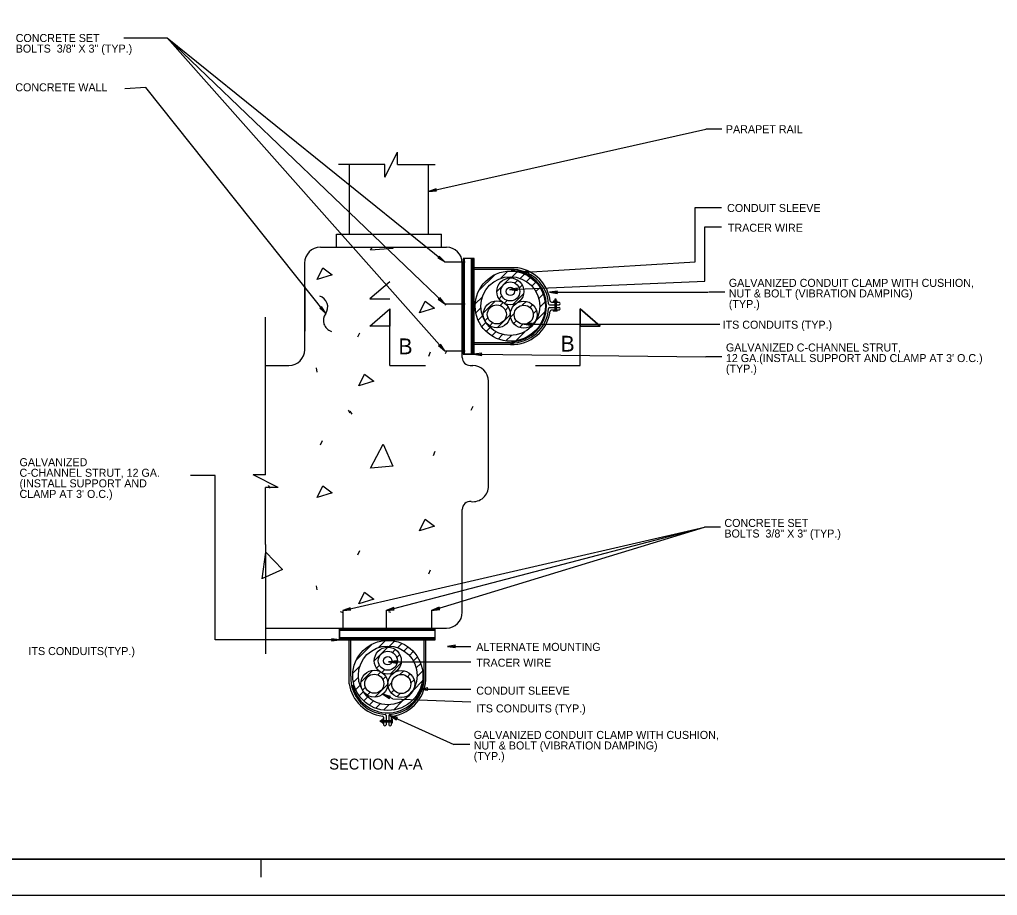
# Model space of a CAD drawing. Extents: x 507044 to 508092, y 495206 to 495866.
# Drawn here: x 507454.9 to 507857.9, y 495206 to 495567 of the extents above; entities that cross this region are included whole.
import ezdxf

# ---------------------------------------------------------------- set-up
doc = ezdxf.new("R2010")
doc.units = 0
doc.layers.add('1', color=7, linetype='Continuous')
doc.layers.add('41', color=7, linetype='Continuous')

msp = doc.modelspace()

# ---------------------------------------------------------------- linework, layer by layer
at = {"layer": '1'}
for p, q in [((507497.86, 495559.49), (507515.75, 495559.49)), ((507630.14, 495449.81), (507515.75, 495559.49)), ((507630.14, 495430.47), (507515.75, 495559.49)), ((507515.75, 495559.49), (507630.14, 495467.12)), ((507506.88, 495538.98), (507498.29, 495538.53)), ((507581.05, 495445.81), (507506.88, 495538.98)), ((507623.39, 495496.14), (507737.73, 495521.81)), ((507744.33, 495521.81), (507737.73, 495521.81)), ((507605.49, 495502.04), (507610.69, 495512.43)), ((507610.69, 495507.24), (507610.69, 495512.43)), ((507605.49, 495507.24), (507586.36, 495507.24)), ((507590.91, 495478.58), (507590.91, 495507.24)), ((507605.49, 495502.04), (507605.49, 495507.24)), ((507610.69, 495507.24), (507626.17, 495507.24)), ((507623.39, 495478.58), (507623.39, 495507.24)), ((507733.33, 495467.13), (507733.33, 495489.6)), ((507733.33, 495489.6), (507744.14, 495489.6)), ((507737.31, 495459.16), (507737.31, 495481.63)), ((507737.31, 495481.63), (507744.14, 495481.63)), ((507585.5, 495478.58), (507628.8, 495478.58)), ((507585.5, 495473.17), (507585.5, 495478.58)), ((507628.8, 495473.17), (507628.8, 495478.58)), ((507578.88, 495473.17), (507630.84, 495473.17)), ((507599.5, 495471.96), (507600.14, 495473.15)), ((507608.73, 495472.73), (507599.69, 495471.96)), ((507608.54, 495473.16), (507608.73, 495472.73)), ((507572.39, 495430.95), (507572.39, 495466.68)), ((507630.14, 495467.12), (507638.49, 495467.12)), ((507630.14, 495467.12), (507638.49, 495467.12)), ((507630.14, 495467.12), (507638.49, 495467.12)), ((507637.34, 495427.71), (507637.34, 495466.68)), ((507642.12, 495468.5), (507637.72, 495468.5)), ((507637.72, 495468.5), (507637.72, 495465.81)), ((507642.12, 495468.5), (507637.72, 495468.5)), ((507637.72, 495468.5), (507637.72, 495465.81)), ((507638.23, 495429.09), (507638.23, 495468.5)), ((507641.18, 495429.09), (507641.18, 495468.5)), ((507641.7, 495429.09), (507641.7, 495468.5)), ((507661.33, 495462.73), (507733.33, 495467.13)), ((507577.58, 495459.84), (507579.89, 495464.65)), ((507579.89, 495464.65), (507583.73, 495461.77)), ((507637.34, 495449.02), (507637.34, 495464.73)), ((507642.17, 495464.67), (507641.45, 495464.67)), ((507642.17, 495464), (507641.45, 495464)), ((507660.3, 495464.67), (507642.17, 495464.67)), ((507657.16, 495464), (507642.17, 495464)), ((507653.25, 495460.41), (507656.17, 495463.33)), ((507657.85, 495461.02), (507659.92, 495463.09)), ((507583.73, 495461.77), (507577.58, 495459.84)), ((507607.45, 495458.91), (507599.22, 495451.88)), ((507644.19, 495455.34), (507650.7, 495461.85)), ((507651.57, 495454.99), (507657.11, 495460.53)), ((507656.82, 495455.75), (507737.31, 495459.16)), ((507659, 495458.43), (507660.18, 495459.61)), ((507661.17, 495460.35), (507662.95, 495462.13)), ((507663.83, 495459.02), (507665.5, 495460.68)), ((507665.99, 495457.19), (507667.63, 495458.83)), ((507572.39, 495456.96), (507572.39, 495438.57)), ((507660.84, 495456.28), (507662.07, 495457.51)), ((507667.68, 495454.89), (507669.37, 495456.58)), ((507673.32, 495454.61), (507738.73, 495454.61)), ((507745.53, 495454.61), (507738.93, 495454.61)), ((507599.22, 495451.88), (507607.45, 495451.88)), ((507619.73, 495446.1), (507622.03, 495450.91)), ((507622.03, 495450.91), (507625.88, 495448.02)), ((507642.71, 495449.87), (507645.63, 495452.79)), ((507646.06, 495446.2), (507650.87, 495451.01)), ((507652.49, 495451.91), (507653.67, 495453.09)), ((507654.59, 495450.03), (507655.82, 495451.26)), ((507658.04, 495449.49), (507662.61, 495454.05)), ((507662.08, 495449.27), (507663.66, 495450.85)), ((507668.84, 495452.06), (507670.68, 495453.9)), ((507669.25, 495448.48), (507671.46, 495450.69)), ((507674.11, 495450.54), (507677.28, 495450.54)), ((507676.43, 495451), (507674.9, 495451)), ((507675.96, 495451.73), (507675.42, 495451.73)), ((507675.42, 495451.73), (507675.42, 495451)), ((507675.42, 495451), (507675.42, 495449.42)), ((507675.66, 495451), (507675.66, 495450.54)), ((507675.96, 495451), (507675.96, 495451.73)), ((507675.96, 495451), (507675.96, 495449.42)), ((507607.45, 495424.5), (507607.45, 495447.74)), ((507625.88, 495448.02), (507619.73, 495446.1)), ((507630.14, 495449.81), (507638.49, 495449.81)), ((507630.44, 495449.32), (507630.82, 495450.19)), ((507630.44, 495449.32), (507630.82, 495450.19)), ((507637.34, 495429.09), (507637.34, 495448.57)), ((507637.34, 495429.09), (507637.34, 495448.57)), ((507642.95, 495446.12), (507645.02, 495448.18)), ((507653.01, 495449.16), (507654.23, 495450.38)), ((507655.09, 495447.25), (507656.28, 495448.44)), ((507665.2, 495448.4), (507666.35, 495449.55)), ((507666.59, 495445.8), (507667.95, 495447.16)), ((507667.66, 495442.9), (507671.39, 495446.63)), ((507673.31, 495448.37), (507677.28, 495448.37)), ((507673.34, 495449.42), (507677.27, 495449.42)), ((507677.27, 495447.26), (507674.04, 495447.26)), ((507676.43, 495446.8), (507674.9, 495446.8)), ((507675.42, 495449.42), (507675.42, 495448.37)), ((507675.42, 495448.37), (507675.42, 495447.26)), ((507675.66, 495447.26), (507675.66, 495446.79)), ((507675.96, 495449.42), (507675.96, 495448.37)), ((507675.96, 495448.37), (507675.96, 495447.26)), ((507685.93, 495424.5), (507685.93, 495447.74)), ((507685.93, 495447.74), (507694.16, 495440.7)), ((507556.3, 495424.97), (507556.3, 495444.32)), ((507643.91, 495443.09), (507645.69, 495444.87)), ((507646.69, 495442.84), (507647.91, 495444.06)), ((507651.77, 495439.95), (507657.12, 495445.3)), ((507657.21, 495444.4), (507658.79, 495445.98)), ((507658.51, 495441.71), (507659.66, 495442.86)), ((507665.22, 495440.44), (507667.63, 495442.84)), ((507645.35, 495440.54), (507647.02, 495442.21)), ((507647.21, 495438.41), (507648.85, 495440.04)), ((507648.63, 495440.79), (507649.82, 495441.98)), ((507659.41, 495434.65), (507663.14, 495438.38)), ((507660.91, 495440.12), (507662.26, 495441.47)), ((507662.82, 495441.45), (507743.41, 495441.45)), ((507694.16, 495440.7), (507685.93, 495440.7)), ((507594.31, 495436.2), (507595.08, 495437.93)), ((507649.46, 495436.67), (507651.15, 495438.36)), ((507652.14, 495435.36), (507653.98, 495437.2)), ((507655.35, 495434.58), (507657.56, 495436.79)), ((507630.14, 495430.47), (507638.49, 495430.47)), ((507630.14, 495430.47), (507638.49, 495430.47)), ((507637.72, 495429.09), (507637.72, 495431.78)), ((507637.72, 495429.09), (507637.72, 495431.78)), ((507642.17, 495433.79), (507641.45, 495433.79)), ((507642.17, 495433.13), (507641.45, 495433.13)), ((507657.16, 495433.79), (507642.17, 495433.79)), ((507658.51, 495433.13), (507642.17, 495433.13)), ((507623.53, 495428.31), (507624.3, 495430.04)), ((507630.44, 495429.39), (507630.82, 495430.26)), ((507630.44, 495429.39), (507630.82, 495430.26)), ((507642.12, 495429.09), (507637.72, 495429.09)), ((507642.12, 495429.09), (507637.72, 495429.09)), ((507642.12, 495429.09), (507737.73, 495427.97)), ((507744.33, 495427.97), (507737.73, 495427.97)), ((507556.3, 495379.31), (507556.3, 495424.97)), ((507556.3, 495424.46), (507565.89, 495424.46)), ((507577.15, 495423.48), (507577.34, 495421.76)), ((507607.45, 495424.5), (507622.16, 495424.5)), ((507640.59, 495424.46), (507641.67, 495424.46)), ((507667.53, 495424.5), (507685.93, 495424.5)), ((507594.7, 495416.01), (507597, 495420.82)), ((507597, 495420.82), (507600.85, 495417.93)), ((507600.85, 495417.93), (507594.7, 495416.01)), ((507648.16, 495374.8), (507648.16, 495417.96)), ((507641.03, 495406.01), (507641.8, 495407.74)), ((507590.27, 495406.01), (507591.04, 495404.86)), ((507591.04, 495405.57), (507591.81, 495404.42)), ((507578.93, 495391.76), (507579.7, 495393.49)), ((507599.5, 495382.15), (507604.69, 495391.95)), ((507604.69, 495391.95), (507608.73, 495382.92)), ((507625.46, 495387.34), (507626.23, 495389.07)), ((507608.73, 495382.92), (507599.69, 495382.15)), ((507535.46, 495379.09), (507525.35, 495379.09)), ((507535.46, 495311.36), (507535.46, 495379.09)), ((507556.3, 495379.31), (507551.11, 495379.31)), ((507561.5, 495374.11), (507551.11, 495379.31)), ((507561.5, 495374.11), (507556.3, 495374.11)), ((507556.3, 495350.6), (507556.3, 495374.11)), ((507557.39, 495375.03), (507558.16, 495373.88)), ((507577.58, 495370.04), (507579.89, 495374.84)), ((507579.89, 495374.84), (507583.73, 495371.96)), ((507583.73, 495371.96), (507577.58, 495370.04)), ((507637.34, 495322.7), (507637.34, 495365.11)), ((507588.06, 495323.39), (507737.11, 495357.83)), ((507606.01, 495323.39), (507737.11, 495357.83)), ((507619.73, 495356.29), (507622.03, 495361.1)), ((507625.88, 495358.21), (507619.73, 495356.29)), ((507622.03, 495361.1), (507625.88, 495358.21)), ((507624.72, 495323.39), (507737.11, 495357.83)), ((507743.71, 495357.83), (507737.11, 495357.83)), ((507737.11, 495357.83), (507737.11, 495357.83)), ((507556.3, 495350.6), (507556.3, 495305.64)), ((507554.83, 495336.52), (507556.35, 495347.5)), ((507556.35, 495347.5), (507563.24, 495340.39)), ((507594.31, 495346.39), (507595.08, 495348.12)), ((507563.24, 495340.39), (507555.01, 495336.58)), ((507623.53, 495338.5), (507624.3, 495340.24)), ((507577.15, 495333.68), (507577.34, 495331.95)), ((507594.7, 495326.2), (507597, 495331.01)), ((507597, 495331.01), (507600.85, 495328.12)), ((507600.85, 495328.12), (507594.7, 495326.2)), ((507586.99, 495323.09), (507587.85, 495322.71)), ((507586.99, 495323.09), (507587.85, 495322.71)), ((507588.06, 495323.39), (507588.06, 495315.03)), ((507588.06, 495323.39), (507588.06, 495315.03)), ((507606.01, 495323.39), (507606.01, 495315.03)), ((507606.92, 495323.09), (507607.79, 495322.71)), ((507606.92, 495323.09), (507607.79, 495322.71)), ((507624.72, 495323.39), (507624.72, 495315.03)), ((507624.72, 495323.39), (507624.72, 495315.03)), ((507556.3, 495316.2), (507630.84, 495316.2)), ((507586.68, 495316.19), (507606.17, 495316.19)), ((507586.68, 495316.19), (507606.17, 495316.19)), ((507586.68, 495311.41), (507586.68, 495315.81)), ((507586.68, 495315.81), (507589.38, 495315.81)), ((507586.68, 495311.41), (507586.68, 495315.81)), ((507586.68, 495315.81), (507589.38, 495315.81)), ((507586.68, 495315.3), (507626.1, 495315.3)), ((507606.62, 495316.19), (507626.1, 495316.19)), ((507606.62, 495316.19), (507626.1, 495316.19)), ((507626.1, 495315.81), (507623.41, 495315.81)), ((507626.1, 495315.81), (507623.41, 495315.81)), ((507626.1, 495311.41), (507626.1, 495315.81)), ((507626.1, 495311.41), (507626.1, 495315.81)), ((507586.68, 495311.36), (507535.46, 495311.36)), ((507586.68, 495312.35), (507626.1, 495312.35)), ((507586.68, 495311.83), (507626.1, 495311.83)), ((507590.72, 495311.36), (507590.72, 495312.07)), ((507590.72, 495293.23), (507590.72, 495311.36)), ((507591.39, 495311.36), (507591.39, 495312.07)), ((507591.39, 495296.37), (507591.39, 495311.36)), ((507593.71, 495303.1), (507600.23, 495309.61)), ((507602.77, 495308.17), (507605.69, 495311.09)), ((507607.38, 495308.78), (507609.44, 495310.85)), ((507610.7, 495308.11), (507612.48, 495309.89)), ((507621.6, 495311.36), (507621.6, 495312.07)), ((507621.6, 495296.37), (507621.6, 495311.36)), ((507622.27, 495311.36), (507622.27, 495312.07)), ((507622.27, 495296.37), (507622.27, 495311.36)), ((507601.09, 495302.75), (507606.63, 495308.29)), ((507608.53, 495306.19), (507609.71, 495307.37)), ((507613.36, 495306.78), (507615.02, 495308.45)), ((507615.52, 495304.95), (507617.15, 495306.59)), ((507631.21, 495308.62), (507640.87, 495308.62)), ((507607, 495302.26), (507640.87, 495302.26)), ((507607.57, 495297.25), (507612.13, 495301.82)), ((507610.36, 495304.04), (507611.59, 495305.27)), ((507617.21, 495302.65), (507618.89, 495304.34)), ((507618.37, 495299.82), (507620.21, 495301.66)), ((507592.24, 495297.63), (507595.15, 495300.55)), ((507595.58, 495293.96), (507600.39, 495298.77)), ((507602.01, 495299.68), (507603.19, 495300.86)), ((507602.53, 495296.92), (507603.75, 495298.14)), ((507604.11, 495297.79), (507605.34, 495299.02)), ((507611.61, 495297.03), (507613.19, 495298.62)), ((507618.77, 495296.24), (507620.99, 495298.45)), ((507592.48, 495293.88), (507594.54, 495295.95)), ((507604.62, 495295.02), (507605.81, 495296.21)), ((507606.74, 495292.17), (507608.32, 495293.75)), ((507614.73, 495296.17), (507615.88, 495297.32)), ((507616.12, 495293.57), (507617.47, 495294.92)), ((507617.19, 495290.66), (507620.91, 495294.39)), ((507593.43, 495290.85), (507595.21, 495292.63)), ((507594.88, 495288.3), (507596.54, 495289.97)), ((507596.21, 495290.61), (507597.43, 495291.82)), ((507598.15, 495288.55), (507599.34, 495289.74)), ((507601.3, 495287.71), (507606.65, 495293.06)), ((507608.04, 495289.47), (507609.19, 495290.62)), ((507614.75, 495288.2), (507617.15, 495290.61)), ((507619.89, 495291.08), (507640.87, 495291.08)), ((507596.73, 495286.17), (507598.37, 495287.81)), ((507598.99, 495284.43), (507600.67, 495286.12)), ((507608.77, 495287.03), (507604.62, 495288.99)), ((507608.77, 495287.03), (507640.87, 495285.86)), ((507608.94, 495282.41), (507612.66, 495286.14)), ((507610.43, 495287.88), (507611.79, 495289.23)), ((507601.66, 495283.12), (507603.5, 495284.96)), ((507604.87, 495282.34), (507607.09, 495284.55)), ((507603.66, 495277.57), (507603.66, 495278.11)), ((507603.66, 495278.11), (507604.39, 495278.11)), ((507604.39, 495277.57), (507603.66, 495277.57)), ((507604.39, 495277.1), (507604.39, 495278.63)), ((507604.39, 495278.11), (507605.97, 495278.11)), ((507604.39, 495277.87), (507604.85, 495277.87)), ((507604.39, 495277.57), (507605.97, 495277.57)), ((507604.85, 495279.42), (507604.85, 495276.25)), ((507605.97, 495280.19), (507605.97, 495276.26)), ((507605.97, 495278.11), (507607.02, 495278.11)), ((507605.97, 495277.57), (507607.02, 495277.57)), ((507607.02, 495280.22), (507607.02, 495276.25)), ((507607.02, 495278.11), (507608.14, 495278.11)), ((507607.02, 495277.57), (507608.14, 495277.57)), ((507607.45, 495280.2), (507633.81, 495268.27)), ((507608.14, 495276.26), (507608.14, 495279.49)), ((507608.14, 495277.87), (507608.6, 495277.87)), ((507608.6, 495277.1), (507608.6, 495278.63)), ((507640.41, 495268.27), (507633.81, 495268.27)), ((507099.46, 495220.98), (508089.46, 495220.98)), ((507554.46, 495213.48), (507554.46, 495220.98)), ((508092.46, 495205.98), (507044.28, 495205.98))]:
    msp.add_line(p, q, dxfattribs=at)
for points in [[(507623.39, 495496.14), (507626.72, 495496.4), (507626.27, 495496.79), (507626.51, 495497.33)], [(507623.39, 495496.14), (507626.72, 495496.4), (507626.27, 495496.79), (507626.51, 495497.33)], [(507630.14, 495467.12), (507627.87, 495469.57), (507627.84, 495468.98), (507627.27, 495468.83)], [(507630.14, 495467.12), (507627.87, 495469.57), (507627.84, 495468.98), (507627.27, 495468.83)], [(507642.17, 495468.5), (507637.72, 495468.5), (507637.72, 495429.09), (507642.17, 495429.09)], [(507661.33, 495462.73), (507664.66, 495462.46), (507664.28, 495462.91), (507664.61, 495463.4)], [(507661.33, 495462.73), (507664.66, 495462.46), (507664.28, 495462.91), (507664.61, 495463.4)], [(507656.82, 495455.75), (507660.15, 495455.42), (507659.77, 495455.88), (507660.11, 495456.36)], [(507656.82, 495455.75), (507660.15, 495455.42), (507659.77, 495455.88), (507660.11, 495456.36)], [(507673.32, 495454.61), (507676.63, 495454.14), (507676.27, 495454.61), (507676.63, 495455.09)], [(507673.32, 495454.61), (507676.63, 495454.14), (507676.27, 495454.61), (507676.63, 495455.09)], [(507630.14, 495449.81), (507628.08, 495452.44), (507628.01, 495451.85), (507627.43, 495451.76)], [(507630.14, 495449.81), (507628.08, 495452.44), (507628.01, 495451.85), (507627.43, 495451.76)], [(507581.05, 495445.81), (507579.36, 495448.7), (507579.21, 495448.12), (507578.62, 495448.11)], [(507581.05, 495445.81), (507579.36, 495448.7), (507579.21, 495448.12), (507578.62, 495448.11)], [(507599.22, 495440.7), (507607.45, 495447.74), (507607.45, 495440.7)], [(507694.16, 495440.7), (507685.93, 495447.74), (507685.93, 495440.7)], [(507662.82, 495441.45), (507666.12, 495440.98), (507665.77, 495441.45), (507666.12, 495441.92)], [(507662.82, 495441.45), (507666.12, 495440.98), (507665.77, 495441.45), (507666.12, 495441.92)], [(507630.14, 495430.47), (507628.3, 495433.25), (507628.18, 495432.67), (507627.59, 495432.63)], [(507630.14, 495430.47), (507628.3, 495433.25), (507628.18, 495432.67), (507627.59, 495432.63)], [(507642.12, 495429.09), (507645.42, 495428.57), (507645.07, 495429.05), (507645.43, 495429.52)], [(507642.12, 495429.09), (507645.42, 495428.57), (507645.07, 495429.05), (507645.43, 495429.52)], [(507588.06, 495323.39), (507591.39, 495323.67), (507590.94, 495324.05), (507591.18, 495324.59)], [(507588.06, 495323.39), (507591.39, 495323.67), (507590.94, 495324.05), (507591.18, 495324.59)], [(507606.01, 495323.39), (507609.33, 495323.77), (507608.86, 495324.14), (507609.09, 495324.68)], [(507606.01, 495323.39), (507609.33, 495323.77), (507608.86, 495324.14), (507609.09, 495324.68)], [(507624.72, 495323.39), (507628.02, 495323.9), (507627.55, 495324.25), (507627.75, 495324.81)], [(507624.72, 495323.39), (507628.02, 495323.9), (507627.55, 495324.25), (507627.75, 495324.81)], [(507624.72, 495323.39), (507628.02, 495323.9), (507627.55, 495324.25), (507627.75, 495324.81)], [(507626.1, 495311.36), (507626.1, 495315.81), (507586.68, 495315.81), (507586.68, 495311.36)], [(507586.68, 495311.36), (507583.38, 495311.83), (507583.73, 495311.36), (507583.38, 495310.89)], [(507586.68, 495311.36), (507583.38, 495311.83), (507583.73, 495311.36), (507583.38, 495310.89)], [(507631.21, 495308.62), (507634.51, 495308.14), (507634.16, 495308.62), (507634.51, 495309.09)], [(507607, 495302.26), (507610.31, 495301.79), (507609.95, 495302.26), (507610.31, 495302.73)], [(507607, 495302.26), (507610.31, 495301.79), (507609.95, 495302.26), (507610.31, 495302.73)], [(507619.89, 495291.08), (507623.2, 495290.61), (507622.84, 495291.08), (507623.2, 495291.56)], [(507619.89, 495291.08), (507623.2, 495290.61), (507622.84, 495291.08), (507623.2, 495291.56)], [(507604.62, 495288.99), (507607.41, 495287.15), (507607.29, 495287.73), (507607.81, 495288.01)], [(507604.62, 495288.99), (507607.41, 495287.15), (507607.29, 495287.73), (507607.81, 495288.01)], [(507607.45, 495280.2), (507610.27, 495278.41), (507610.14, 495278.99), (507610.66, 495279.27)], [(507607.45, 495280.2), (507610.27, 495278.41), (507610.14, 495278.99), (507610.66, 495279.27)]]:
    msp.add_lwpolyline(points, close=True, dxfattribs=at)
for centre, radius in [((507657.13, 495448.91), 14.45), ((507657.13, 495448.91), 14.45), ((507657.13, 495448.91), 14.45), ((507657.13, 495448.91), 12.13), ((507657.13, 495448.91), 12.13), ((507657.13, 495454.97), 5.56), ((507657.13, 495454.97), 5.56), ((507657.13, 495454.97), 3.93), ((507657.13, 495454.97), 3.93), ((507657.13, 495454.97), 1.72), ((507651.57, 495445.5), 5.56), ((507651.57, 495445.5), 5.56), ((507662.68, 495445.38), 5.56), ((507662.68, 495445.38), 5.56), ((507651.57, 495445.5), 3.93), ((507651.57, 495445.5), 3.93), ((507662.68, 495445.38), 3.93), ((507662.68, 495445.38), 3.93), ((507606.65, 495296.68), 14.45), ((507606.65, 495296.68), 14.45), ((507606.65, 495296.68), 14.45), ((507606.65, 495296.68), 12.13), ((507606.65, 495296.68), 12.13), ((507606.65, 495302.73), 5.56), ((507606.65, 495302.73), 5.56), ((507606.65, 495302.73), 3.93), ((507606.65, 495302.73), 1.72), ((507601.09, 495293.26), 5.56), ((507601.09, 495293.26), 5.56), ((507612.21, 495293.15), 5.56), ((507612.21, 495293.15), 5.56), ((507601.09, 495293.26), 3.93), ((507601.09, 495293.26), 3.93), ((507612.21, 495293.15), 3.93), ((507612.21, 495293.15), 3.93)]:
    msp.add_circle(centre, radius, dxfattribs=at)
for centre, radius, start, end in [((507578.88, 495466.68), 6.5, 90, 180), ((507630.84, 495466.68), 6.5, 0, 90), ((507657.81, 495448.9), 15.12, 3.3882, 92.446), ((507657.36, 495448.93), 14.68, 270.8184, 89.4889), ((507657.84, 495448.99), 15.88, 7.097, 81.0904), ((507577.1, 495448.52), 4.79, 325.5725, 71.9417), ((507674.11, 495451.08), 0.538, 194.0469, 269.5502), ((507675.19, 495450.77), 0.377, 141.1538, 216.3743), ((507676.13, 495450.77), 0.377, 323.6257, 38.8462), ((507677.04, 495449.98), 0.606, 292.2608, 66.496), ((507657.81, 495448.9), 15.12, 267.554, 356.5125), ((507657.84, 495448.99), 15.88, 267.554, 352.3432), ((507673.41, 495449.96), 0.538, 197.9472, 262.5994), ((507673.32, 495447.94), 0.429, 92.4185, 177.5703), ((507674.18, 495446.61), 0.663, 102.5338, 156.6308), ((507675.19, 495447.03), 0.377, 143.6257, 218.8462), ((507676.13, 495447.03), 0.377, 321.1538, 36.3743), ((507677.04, 495447.82), 0.606, 292.2608, 66.496), ((507584.79, 495443), 4.68, 142.9869, 253.2527), ((507565.89, 495430.95), 6.5, 270, 0), ((507640.59, 495427.71), 3.25, 180, 270), ((507641.67, 495417.96), 6.5, 0, 90), ((507641.67, 495374.8), 6.5, 263.6078, 0), ((507640.59, 495365.11), 3.25, 83.6078, 180), ((507630.84, 495322.7), 6.5, 270, 0), ((507606.5, 495295.72), 15.12, 177.554, 266.6118), ((507606.5, 495295.72), 15.12, 177.554, 266.6118), ((507606.55, 495295.97), 14.74, 192.2458, 350.04), ((507606.5, 495295.72), 15.12, 273.4875, 2.446), ((507606.41, 495295.69), 15.88, 277.6568, 2.446), ((507606.41, 495295.69), 15.88, 188.9096, 262.903), ((507604.63, 495278.34), 0.377, 53.6257, 128.8462), ((507604.32, 495279.42), 0.538, 0.4498, 75.9531), ((507605.44, 495280.12), 0.538, 7.4006, 72.0528), ((507607.45, 495280.2), 0.429, 92.4297, 177.5815), ((507608.79, 495279.35), 0.663, 113.3692, 167.4662), ((507608.36, 495278.34), 0.377, 51.1538, 126.3743), ((507604.63, 495277.4), 0.377, 231.1538, 306.3743), ((507605.41, 495276.49), 0.606, 203.504, 337.7392), ((507607.58, 495276.49), 0.606, 203.504, 337.7392), ((507608.36, 495277.4), 0.377, 233.6257, 308.8462)]:
    msp.add_arc(centre, radius, start, end, dxfattribs=at)
at = {"layer": '41'}
for points in [[(507044.28, 495865.98), (508092.46, 495865.98), (508092.46, 495205.98), (507044.28, 495205.98)], [(507099.46, 495850.98), (508089.46, 495850.98), (508089.46, 495220.98), (507099.46, 495220.98)]]:
    msp.add_lwpolyline(points, close=True, dxfattribs=at)

# ---------------------------------------------------------------- texts
at = {"layer": '1'}
for s, height, p in [('CONCRETE SET ', 3.2999, (507453.31, 495557.79)), ('BOLTS  3/8" X 3" (TYP.)', 3.2999, (507453.31, 495553.43)), ('CONCRETE WALL', 3.2999, (507453.14, 495537.46)), ('PARAPET RAIL', 3.2999, (507745.98, 495520.19)), ('GALVANIZED CONDUIT CLAMP WITH CUSHION,', 3.2999, (507747.18, 495456.85)), ('NUT & BOLT (VIBRATION DAMPING)', 3.2999, (507747.18, 495452.5)), ('(TYP.)', 3.3, (507747.18, 495448.14)), ('B', 6.49, (507611.04, 495429.09)), ('B', 6.49, (507677.85, 495430.19)), ('GALVANIZED C-CHANNEL STRUT, ', 3.2999, (507745.98, 495430.21)), ("12 GA.(INSTALL SUPPORT AND CLAMP AT 3' O.C.)", 3.2999, (507745.98, 495425.85)), ('(TYP.)', 3.3, (507745.98, 495421.49)), ('GALVANIZED', 3.3, (507454.88, 495382.93)), ('C-CHANNEL STRUT, 12 GA. ', 3.2999, (507454.88, 495378.57)), ('(INSTALL SUPPORT AND ', 3.2999, (507454.88, 495374.21)), ("CLAMP AT 3' O.C.)", 3.2999, (507454.88, 495369.85)), ('CONCRETE SET ', 3.2999, (507745.36, 495357.89)), ('BOLTS  3/8" X 3" (TYP.)', 3.2999, (507745.36, 495353.53)), ('ALTERNATE MOUNTING', 3.2999, (507643.1, 495306.79)), ('GALVANIZED CONDUIT CLAMP WITH CUSHION,', 3.2999, (507642.06, 495270.51)), ('NUT & BOLT (VIBRATION DAMPING)', 3.2999, (507642.06, 495266.15)), ('(TYP.)', 3.3, (507642.06, 495261.8)), ('SECTION A-A', 4.4998, (507582.52, 495257.89))]:
    msp.add_text(s, height=height, dxfattribs=at).set_placement(p)
for s, p in [('CONDUIT SLEEVE', (507746.47, 495487.72)), ('TRACER WIRE', (507746.8, 495479.58)), (' ITS CONDUITS (TYP.) ', (507743.41, 495439.6)), ('ITS CONDUITS(TYP.)', (507458.57, 495305.07)), ('TRACER WIRE', (507643.1, 495300.28)), ('CONDUIT SLEEVE', (507643.1, 495288.76)), ('ITS CONDUITS (TYP.)', (507643.1, 495281.43))]:
    msp.add_text(s, height=3.3, rotation=360, dxfattribs=at).set_placement(p)

doc.saveas('drawing.dxf')
